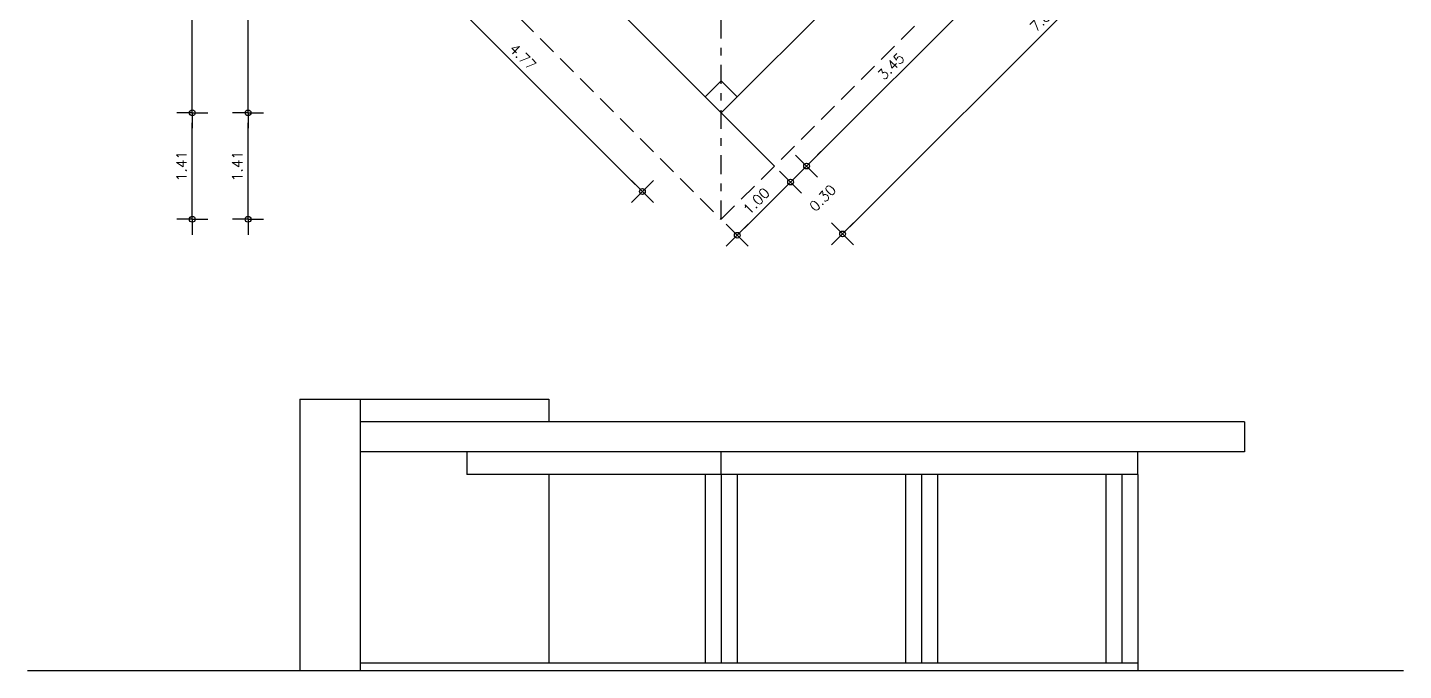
# Model space of a CAD drawing. Extents: x -599692 to 469028, y -9431878 to 9424999.
# Drawn here: x 2276.09 to 2294.33, y -463.65 to -455.11 of the extents above; entities that cross this region are included whole.
import ezdxf

# ---------------------------------------------------------------- set-up
doc = ezdxf.new("R2010")
doc.units = 0
doc.header["$LTSCALE"] = 0.5
doc.header["$MEASUREMENT"] = 0
doc.header["$PDMODE"] = 34
doc.linetypes.add('DASHDOT', pattern=[1, 0.5, -0.25, 0, -0.25])
doc.linetypes.add('DASHED', pattern=[0.75, 0.5, -0.25])
doc.layers.get('0').update_dxf_attribs({"linetype": 'CONTINUOUS'})
doc.layers.get('DEFPOINTS').update_dxf_attribs({"linetype": 'CONTINUOUS'})
for name, color, linetype in [('COTAS', 2, 'CONTINUOUS'), ('EIXO', 253, 'DASHDOT'), ('P1', 1, 'CONTINUOUS'), ('P3', 3, 'CONTINUOUS'), ('P4', 6, 'CONTINUOUS'), ('P6', 4, 'CONTINUOUS'), ('PROJEÇÃO', 1, 'DASHED')]:
    doc.layers.add(name, color=color, linetype=linetype)
doc.styles.add('ROMANS', font='romans')
doc.dimstyles.new('BOLA50$0', dxfattribs={"dimscale": 0.5, "dimtxt": 0.25, "dimasz": 0.18, "dimexe": 0.18, "dimexo": 0.0625, "dimgap": 0.1, "dimtad": 1, "dimzin": 0, "dimdsep": 46, "dimtxsty": 'ROMANS', "dimblk1": 'BOLA', "dimblk2": 'BOLA', "dimsah": 1, "dimcen": 0.09, "dimse1": 1, "dimse2": 1, "dimclrt": 256, "dimadec": 0, "dimazin": 0, "dimtfac": 1, "dimtofl": 0, "dimtmove": 2, "dimatfit": 3, "dimldrblk": 'BOLA', "dimfxl": 1, "dimtolj": 1, "dimtzin": 0, "dimarcsym": 0})

# ---------------------------------------------------------------- blocks, each defined once
blk = doc.blocks.new('BOLA')
for q in [(0, 1.53), (-1.53, 0), (0, -1.53), (1.53, 0)]:
    blk.add_line((0, 0), q)
blk.add_circle((0, 0), 0.284)
blk = doc.blocks.new('*D270')
at = {"layer": 'COTAS', "color": 253, "lineweight": -2, "transparency": 16777216}
blk.add_line((2279.015, -457.525), (2279.015, -456.381), dxfattribs=at)
at = {"layer": 'DEFPOINTS', "color": 0, "transparency": 16777216}
for p in [(2279.015, -456.246), (2285.288, -456.246), (2285.288, -457.66)]:
    blk.add_point(p, dxfattribs=at)
at = {"layer": 'COTAS', "color": 253, "lineweight": -2, "transparency": 16777216, "xscale": 0.135, "yscale": 0.135, "zscale": 0.135}
for p, rotation in [((2279.015, -456.246), 90), ((2279.015, -457.66), 270)]:
    blk.add_blockref('BOLA', p, dxfattribs=dict(at, rotation=rotation))
at = {"layer": 'COTAS', "transparency": 16777216, "insert": (2278.872, -456.953), "char_height": 0.135, "attachment_point": 5, "rotation": 90, "style": 'ROMANS'}
blk.add_mtext('\\A1;1.41', dxfattribs=at)
blk = doc.blocks.new('*D271')
at = {"layer": 'COTAS', "color": 253, "lineweight": -2, "transparency": 16777216}
blk.add_line((2279.015, -456.111), (2279.015, -453.009), dxfattribs=at)
at = {"layer": 'DEFPOINTS', "color": 0, "transparency": 16777216}
for p in [(2279.015, -452.874), (2280.503, -452.874), (2285.288, -456.246)]:
    blk.add_point(p, dxfattribs=at)
at = {"layer": 'COTAS', "color": 253, "lineweight": -2, "transparency": 16777216, "xscale": 0.135, "yscale": 0.135, "zscale": 0.135}
for p, rotation in [((2279.015, -452.874), 90), ((2279.015, -456.246), 270)]:
    blk.add_blockref('BOLA', p, dxfattribs=dict(at, rotation=rotation))
at = {"layer": 'COTAS', "transparency": 16777216, "insert": (2278.872, -454.56), "char_height": 0.135, "attachment_point": 5, "rotation": 90, "style": 'ROMANS'}
blk.add_mtext('\\A1;3.37', dxfattribs=at)
blk = doc.blocks.new('*D272')
at = {"layer": 'COTAS', "color": 253, "lineweight": -2, "transparency": 16777216}
blk.add_line((2278.276, -457.525), (2278.276, -456.381), dxfattribs=at)
at = {"layer": 'DEFPOINTS', "color": 0, "transparency": 16777216}
for p in [(2278.276, -456.246), (2285.288, -456.246), (2285.288, -457.66)]:
    blk.add_point(p, dxfattribs=at)
at = {"layer": 'COTAS', "color": 253, "lineweight": -2, "transparency": 16777216, "xscale": 0.135, "yscale": 0.135, "zscale": 0.135}
for p, rotation in [((2278.276, -456.246), 90), ((2278.276, -457.66), 270)]:
    blk.add_blockref('BOLA', p, dxfattribs=dict(at, rotation=rotation))
at = {"layer": 'COTAS', "transparency": 16777216, "insert": (2278.133, -456.953), "char_height": 0.135, "attachment_point": 5, "rotation": 90, "style": 'ROMANS'}
blk.add_mtext('\\A1;1.41', dxfattribs=at)
blk = doc.blocks.new('*D273')
at = {"layer": 'COTAS', "color": 253, "lineweight": -2, "transparency": 16777216}
blk.add_line((2278.276, -456.111), (2278.276, -453.009), dxfattribs=at)
at = {"layer": 'DEFPOINTS', "color": 0, "transparency": 16777216}
for p in [(2278.276, -452.874), (2280.503, -452.874), (2285.288, -456.246)]:
    blk.add_point(p, dxfattribs=at)
at = {"layer": 'COTAS', "color": 253, "lineweight": -2, "transparency": 16777216, "xscale": 0.135, "yscale": 0.135, "zscale": 0.135}
for p, rotation in [((2278.276, -452.874), 90), ((2278.276, -456.246), 270)]:
    blk.add_blockref('BOLA', p, dxfattribs=dict(at, rotation=rotation))
at = {"layer": 'COTAS', "transparency": 16777216, "insert": (2278.133, -454.56), "char_height": 0.135, "attachment_point": 5, "rotation": 90, "style": 'ROMANS'}
blk.add_mtext('\\A1;3.37', dxfattribs=at)
blk = doc.blocks.new('*D291')
at = {"layer": 'COTAS', "color": 253, "lineweight": -2, "transparency": 16777216}
for p, q in [((2286.515, -456.857), (2286.61, -456.762)), ((2286.112, -457.26), (2286.016, -457.356))]:
    blk.add_line(p, q, dxfattribs=at)
at = {"layer": 'DEFPOINTS', "color": 0, "transparency": 16777216}
for p in [(2285.5, -456.034), (2285.288, -456.246), (2286.419, -456.953)]:
    blk.add_point(p, dxfattribs=at)
at = {"layer": 'COTAS', "color": 253, "lineweight": -2, "transparency": 16777216, "xscale": 0.135, "yscale": 0.135, "zscale": 0.135}
for p, rotation in [((2286.419, -456.953), 224.9999999999079), ((2286.207, -457.165), 44.99999999990791)]:
    blk.add_blockref('BOLA', p, dxfattribs=dict(at, rotation=rotation))
at = {"layer": 'COTAS', "transparency": 16777216, "insert": (2286.632, -457.377), "char_height": 0.135, "attachment_point": 5, "rotation": 45, "style": 'ROMANS'}
blk.add_mtext('\\A1;0.30', dxfattribs=at)
blk = doc.blocks.new('*D292')
at = {"layer": 'COTAS', "color": 253, "lineweight": -2, "transparency": 16777216}
blk.add_line((2286.515, -456.857), (2288.766, -454.606), dxfattribs=at)
at = {"layer": 'DEFPOINTS', "color": 0, "transparency": 16777216}
for p in [(2287.943, -453.591), (2288.862, -454.51), (2285.5, -456.034)]:
    blk.add_point(p, dxfattribs=at)
at = {"layer": 'COTAS', "color": 253, "lineweight": -2, "transparency": 16777216, "xscale": 0.135, "yscale": 0.135, "zscale": 0.135}
for p, rotation in [((2288.862, -454.51), 44.99999999990786), ((2286.419, -456.953), 224.9999999999079)]:
    blk.add_blockref('BOLA', p, dxfattribs=dict(at, rotation=rotation))
at = {"layer": 'COTAS', "transparency": 16777216, "insert": (2287.54, -455.631), "char_height": 0.135, "attachment_point": 5, "rotation": 45, "style": 'ROMANS'}
blk.add_mtext('\\A1;3.45', dxfattribs=at)
blk = doc.blocks.new('*D297')
at = {"layer": 'COTAS', "color": 253, "lineweight": -2, "transparency": 16777216}
blk.add_line((2285.596, -457.776), (2286.112, -457.26), dxfattribs=at)
at = {"layer": 'DEFPOINTS', "color": 0, "transparency": 16777216}
for p in [(2285.995, -456.953), (2286.207, -457.165), (2285.288, -457.66)]:
    blk.add_point(p, dxfattribs=at)
at = {"layer": 'COTAS', "color": 253, "lineweight": -2, "transparency": 16777216, "xscale": 0.135, "yscale": 0.135, "zscale": 0.135}
for p, rotation in [((2286.207, -457.165), 45.00000000000691), ((2285.5, -457.872), 225.0000000000069)]:
    blk.add_blockref('BOLA', p, dxfattribs=dict(at, rotation=rotation))
at = {"layer": 'COTAS', "transparency": 16777216, "insert": (2285.753, -457.418), "char_height": 0.135, "attachment_point": 5, "rotation": 45, "style": 'ROMANS'}
blk.add_mtext('\\A1;1.00', dxfattribs=at)
blk = doc.blocks.new('*D298')
at = {"layer": 'COTAS', "color": 253, "lineweight": -2, "transparency": 16777216}
blk.add_line((2286.992, -457.759), (2292.323, -452.429), dxfattribs=at)
at = {"layer": 'DEFPOINTS', "color": 0, "transparency": 16777216}
for p in [(2290.81, -450.724), (2292.418, -452.333), (2285.288, -456.246)]:
    blk.add_point(p, dxfattribs=at)
at = {"layer": 'COTAS', "color": 253, "lineweight": -2, "transparency": 16777216, "xscale": 0.135, "yscale": 0.135, "zscale": 0.135}
for p, rotation in [((2292.418, -452.333), 44.99999999999971), ((2286.897, -457.854), 224.9999999999997)]:
    blk.add_blockref('BOLA', p, dxfattribs=dict(at, rotation=rotation))
at = {"layer": 'COTAS', "transparency": 16777216, "insert": (2289.557, -454.993), "char_height": 0.135, "attachment_point": 5, "rotation": 45, "style": 'ROMANS'}
blk.add_mtext('\\A1;7.80', dxfattribs=at)
blk = doc.blocks.new('*D299')
at = {"layer": 'COTAS', "color": 253, "lineweight": -2, "transparency": 16777216}
blk.add_line((2280.967, -454.015), (2284.148, -457.196), dxfattribs=at)
at = {"layer": 'DEFPOINTS', "color": 0, "transparency": 16777216}
for p in [(2281.917, -452.874), (2285.288, -456.246), (2284.243, -457.291)]:
    blk.add_point(p, dxfattribs=at)
at = {"layer": 'COTAS', "color": 253, "lineweight": -2, "transparency": 16777216, "xscale": 0.135, "yscale": 0.135, "zscale": 0.135}
for p, rotation in [((2280.872, -453.92), 135.000000000001), ((2284.243, -457.291), 315.000000000001)]:
    blk.add_blockref('BOLA', p, dxfattribs=dict(at, rotation=rotation))
at = {"layer": 'COTAS', "transparency": 16777216, "insert": (2282.658, -455.505), "char_height": 0.135, "attachment_point": 5, "rotation": 315, "style": 'ROMANS'}
blk.add_mtext('\\A1;4.77', dxfattribs=at)

msp = doc.modelspace()

# ---------------------------------------------------------------- linework, layer by layer
at = {"layer": 'COTAS'}
msp.add_line((2285.288, -456.246), (2285.995, -456.953), dxfattribs=at)
at = {"layer": 'EIXO'}
msp.add_line((2285.288, -457.66), (2285.288, -443.789), dxfattribs=at)
at = {"layer": 'P1'}
for p, q in [((2285.288, -456.246), (2290.81, -450.724)), ((2281.917, -452.874), (2285.288, -456.246))]:
    msp.add_line(p, q, dxfattribs=at)
at = {"layer": 'P3'}
for p, q in [((2279.703, -460.048), (2279.703, -463.648)), ((2290.385, -461.048), (2290.385, -463.548)), ((2290.598, -461.048), (2290.598, -463.548)), ((2290.81, -461.048), (2290.81, -463.648))]:
    msp.add_line(p, q, dxfattribs=at)
at = {"layer": 'P4'}
for p, q in [((2279.703, -460.048), (2283.003, -460.048)), ((2280.503, -460.048), (2280.503, -463.648)), ((2283.003, -460.048), (2283.003, -460.348)), ((2283.003, -461.048), (2283.003, -463.548)), ((2287.731, -461.048), (2287.731, -463.548)), ((2287.943, -461.048), (2287.943, -463.548)), ((2288.155, -461.048), (2288.155, -463.548))]:
    msp.add_line(p, q, dxfattribs=at)
at = {"layer": 'P6'}
for p, q in [((2292.224, -460.348), (2280.503, -460.348)), ((2292.224, -460.348), (2292.224, -460.748)), ((2292.224, -460.748), (2280.503, -460.748)), ((2281.917, -460.748), (2281.917, -461.048)), ((2285.288, -461.048), (2285.288, -460.748)), ((2290.81, -461.048), (2290.81, -460.748)), ((2290.81, -461.048), (2281.917, -461.048)), ((2285.076, -461.048), (2285.076, -463.548)), ((2285.288, -461.048), (2285.288, -463.548)), ((2285.5, -461.048), (2285.5, -463.548)), ((2276.092, -463.648), (2294.332, -463.648)), ((2280.503, -463.548), (2290.81, -463.548))]:
    msp.add_line(p, q, dxfattribs=at)
msp.add_lwpolyline([(2285.288, -456.246), (2285.5, -456.034), (2285.288, -455.822), (2285.076, -456.034)], close=True, dxfattribs=at)
at = {"layer": 'PROJEÇÃO'}
for p, q in [((2285.288, -457.66), (2292.224, -450.724)), ((2280.503, -452.874), (2285.288, -457.66))]:
    msp.add_line(p, q, dxfattribs=at)

# ---------------------------------------------------------------- dimensions: what is measured, and where the dimension line sits
at = {"layer": 'COTAS'}
dim = msp.add_aligned_dim(p1=(2285.288, -456.246), p2=(2290.81, -450.724), distance=-2.275, text='7.80', dimstyle='BOLA50$0', override={"dimscale": 0.75, "dimtxt": 0.18, "dimclrd": 253}, dxfattribs=at)
dim.commit()
dim.dimension.update_dxf_attribs({"geometry": '*D298', "text_midpoint": (2289.557, -454.993)})
for base, p1, p2, angle, picture, middle in [((2278.276, -452.874), (2285.288, -456.246), (2280.503, -452.874), 90, '*D273', (2278.133, -454.56)), ((2279.015, -452.874), (2285.288, -456.246), (2280.503, -452.874), 90, '*D271', (2278.872, -454.56)), ((2288.862, -454.51), (2285.5, -456.034), (2287.943, -453.591), 225, '*D292', (2287.54, -455.631)), ((2278.276, -456.246), (2285.288, -457.66), (2285.288, -456.246), 90, '*D272', (2278.133, -456.953)), ((2279.015, -456.246), (2285.288, -457.66), (2285.288, -456.246), 90, '*D270', (2278.872, -456.953))]:
    dim = msp.add_linear_dim(base=base, p1=p1, p2=p2, angle=angle, dimstyle='BOLA50$0', override={"dimscale": 0.75, "dimtxt": 0.18, "dimclrd": 253}, dxfattribs=at)
    dim.commit()
    dim.dimension.update_dxf_attribs({"geometry": picture, "text_midpoint": middle})
for p1, p2, distance, picture, middle in [((2281.917, -452.874), (2285.288, -456.246), -1.478, '*D299', (2282.658, -455.505)), ((2285.288, -456.246), (2285.5, -456.034), -1.3, '*D291', (2286.632, -457.377)), ((2285.288, -457.66), (2285.995, -456.953), -0.3, '*D297', (2285.753, -457.418))]:
    dim = msp.add_aligned_dim(p1=p1, p2=p2, distance=distance, dimstyle='BOLA50$0', override={"dimscale": 0.75, "dimtxt": 0.18, "dimclrd": 253}, dxfattribs=at)
    dim.commit()
    dim.dimension.update_dxf_attribs({"geometry": picture, "text_midpoint": middle})

doc.saveas('drawing.dxf')
